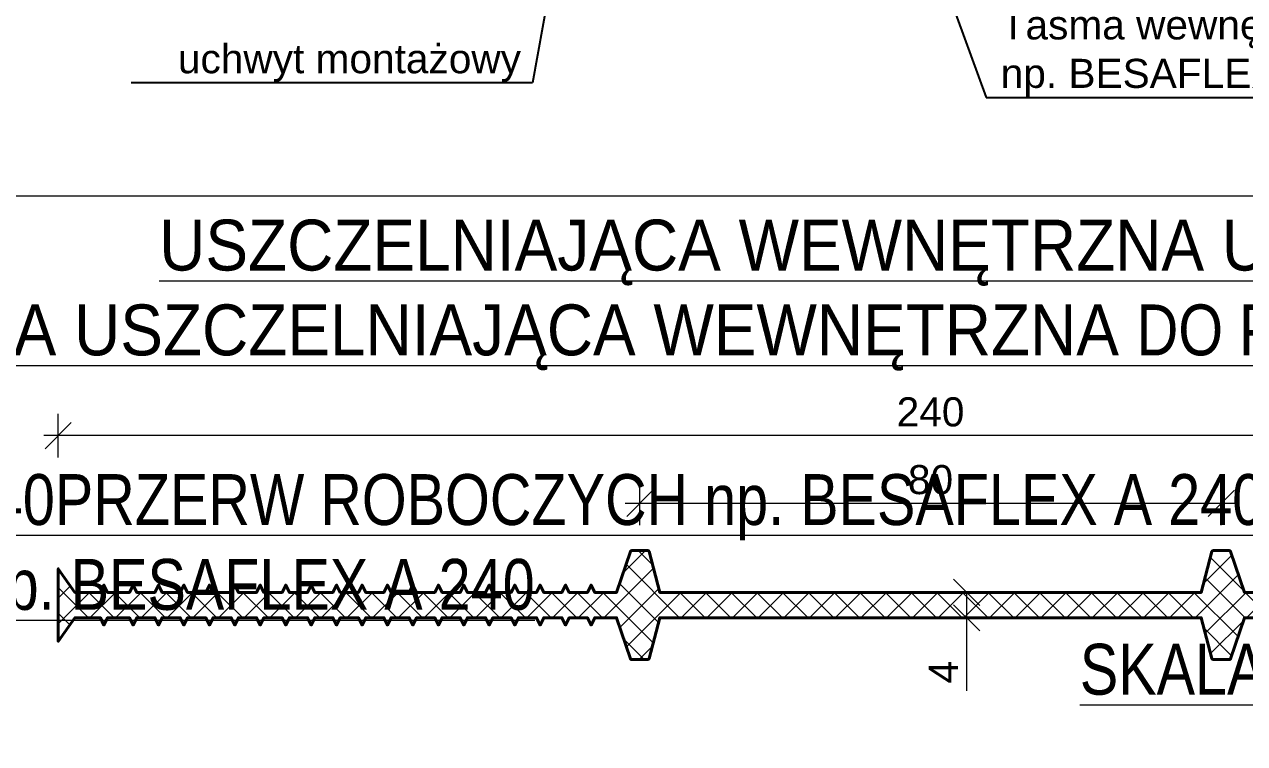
# Model space of a CAD drawing. Header units: millimetres. Extents: x 647 to 146539, y -131215 to 59.
# Drawn here: x 109081 to 109920, y -7168 to -6673 of the extents above; entities that cross this region are included whole.
import ezdxf
from ezdxf import colors
from ezdxf.entities.mleader import LeaderData, LeaderLine
from ezdxf.math import Vec2, Vec3

# ---------------------------------------------------------------- set-up
doc = ezdxf.new("R2010")
doc.units = ezdxf.units.MM
doc.layers.get('Defpoints').update_dxf_attribs({"color": 2, "lineweight": 50})
for name, color, linetype, lineweight in [('G-Cienka', 4, 'Continuous', 9), ('G-Elementy konstrukcyjne', 1, 'Continuous', 40), ('G-Kreskowanie', 9, 'Continuous', 5), ('G-Opisy', 2, 'Continuous', 18), ('G-Wymiary', 4, 'Continuous', 9)]:
    doc.layers.add(name, color=color, linetype=linetype, lineweight=lineweight)
doc.styles.add('Arial-GG', font='arial.ttf')
doc.dimstyles.new('W-1 do10-2-GG mm', dxfattribs={"dimscale": 10, "dimtxt": 2, "dimasz": 1.8, "dimexe": 1.5, "dimexo": 0, "dimgap": 0.6, "dimtad": 1, "dimdec": 1, "dimlfac": 0.2, "dimrnd": 1, "dimtxsty": 'Arial-GG', "dimblk": 'OBLIQUE', "dimcen": 0, "dimdle": 1, "dimclrd": 4, "dimclre": 4, "dimclrt": 7, "dimadec": 1, "dimazin": 0, "dimtfac": 1, "dimtdec": 1, "dimtix": 1, "dimtmove": 0, "dimatfit": 2, "dimfxl": 1.5, "dimfxlon": 1, "dimlwd": -1, "dimlwe": -1, "dimarcsym": 0})

# ---------------------------------------------------------------- blocks, each defined once
blk = doc.blocks.new('_Oblique')
at = {"color": 0, "linetype": 'ByBlock', "lineweight": -2}
blk.add_line((-0.5, -0.5), (0.5, 0.5), dxfattribs=at)
blk = doc.blocks.new('*D993')
at = {"layer": 'Defpoints', "color": 0, "transparency": 16777216}
for p in [(109504.32, -7002.75), (109504.32, -7035.21), (109904.32, -7035.21)]:
    blk.add_point(p, dxfattribs=at)
at = {"layer": 'G-Wymiary', "color": 4, "transparency": 16777216}
for p, q in [((109504.32, -7017.75), (109504.32, -6987.75)), ((109904.32, -7017.75), (109904.32, -6987.75)), ((109914.32, -7002.75), (109494.32, -7002.75))]:
    blk.add_line(p, q, dxfattribs=at)
at = {"layer": 'G-Wymiary', "color": 4, "transparency": 16777216, "xscale": 18, "yscale": 18, "zscale": 18, "rotation": 180}
blk.add_blockref('_Oblique', (109504.32, -7002.75), dxfattribs=at)
at = {"layer": 'G-Wymiary', "color": 4, "transparency": 16777216, "xscale": 18, "yscale": 18, "zscale": 18}
blk.add_blockref('_Oblique', (109904.32, -7002.75), dxfattribs=at)
at = {"layer": 'G-Wymiary', "color": 7, "transparency": 16777216, "insert": (109704.32, -6986.54), "char_height": 20, "attachment_point": 5, "style": 'Arial-GG'}
blk.add_mtext('80', dxfattribs=at)
blk = doc.blocks.new('*D994')
at = {"layer": 'Defpoints', "color": 0, "transparency": 16777216}
for p in [(109104.32, -6956.16), (109104.32, -7047.71), (110304.32, -7047.71)]:
    blk.add_point(p, dxfattribs=at)
at = {"layer": 'G-Wymiary', "color": 4, "transparency": 16777216}
for p, q in [((109104.32, -6971.16), (109104.32, -6941.16)), ((110304.32, -6971.16), (110304.32, -6941.16)), ((110314.32, -6956.16), (109094.32, -6956.16))]:
    blk.add_line(p, q, dxfattribs=at)
at = {"layer": 'G-Wymiary', "color": 4, "transparency": 16777216, "xscale": 18, "yscale": 18, "zscale": 18, "rotation": 180}
blk.add_blockref('_Oblique', (109104.32, -6956.16), dxfattribs=at)
at = {"layer": 'G-Wymiary', "color": 4, "transparency": 16777216, "xscale": 18, "yscale": 18, "zscale": 18}
blk.add_blockref('_Oblique', (110304.32, -6956.16), dxfattribs=at)
at = {"layer": 'G-Wymiary', "color": 7, "transparency": 16777216, "insert": (109704.32, -6939.94), "char_height": 20, "attachment_point": 5, "style": 'Arial-GG'}
blk.add_mtext('240', dxfattribs=at)
blk = doc.blocks.new('*D989')
at = {"layer": 'Defpoints', "color": 0, "transparency": 16777216}
for p in [(109904.32, -7035.21), (110045.6, -7035.21), (109904.32, -7110.21)]:
    blk.add_point(p, dxfattribs=at)
at = {"layer": 'G-Wymiary', "color": 4, "transparency": 16777216}
for p, q in [((110030.6, -7035.21), (110060.6, -7035.21)), ((110045.6, -7035.21), (110045.6, -7120.21)), ((110030.6, -7110.21), (110060.6, -7110.21)), ((110045.6, -7110.21), (110045.6, -7167.99))]:
    blk.add_line(p, q, dxfattribs=at)
at = {"layer": 'G-Wymiary', "color": 4, "transparency": 16777216, "xscale": 18, "yscale": 18, "zscale": 18}
for p, rotation in [((110045.6, -7035.21), 90), ((110045.6, -7110.21), 270)]:
    blk.add_blockref('_Oblique', p, dxfattribs=dict(at, rotation=rotation))
at = {"layer": 'G-Wymiary', "color": 7, "transparency": 16777216, "insert": (110029.39, -7148.53), "char_height": 20, "attachment_point": 5, "rotation": 90, "style": 'Arial-GG'}
blk.add_mtext('15', dxfattribs=at)
blk = doc.blocks.new('*D990')
at = {"layer": 'Defpoints', "color": 0, "transparency": 16777216}
for p in [(109729.13, -7063.96), (109729.53, -7063.96), (109729.32, -7081.46)]:
    blk.add_point(p, dxfattribs=at)
at = {"layer": 'G-Wymiary', "color": 4, "transparency": 16777216}
for p, q in [((109729.53, -7063.96), (109714.13, -7063.96)), ((109729.13, -7063.96), (109729.13, -7091.46)), ((109729.32, -7081.46), (109714.13, -7081.46)), ((109729.13, -7081.46), (109729.13, -7131.76))]:
    blk.add_line(p, q, dxfattribs=at)
at = {"layer": 'G-Wymiary', "color": 4, "transparency": 16777216, "xscale": 18, "yscale": 18, "zscale": 18}
for p, rotation in [((109729.13, -7063.96), 90), ((109729.13, -7081.46), 270)]:
    blk.add_blockref('_Oblique', p, dxfattribs=dict(at, rotation=rotation))
at = {"layer": 'G-Wymiary', "color": 7, "transparency": 16777216, "insert": (109713.13, -7118.84), "char_height": 20, "attachment_point": 5, "rotation": 90, "style": 'Arial-GG'}
blk.add_mtext('4', dxfattribs=at)

msp = doc.modelspace()

# ---------------------------------------------------------------- hatches: boundary and pattern name
at = {"layer": 'G-Kreskowanie'}
h = msp.add_hatch(dxfattribs=at)
h.set_pattern_fill('NET', color=256, scale=100, angle=45)
h.set_pattern_definition([(45, (-1491065.873, 726037.504), (-8.838834765, 8.838834765), []), (135, (-1491065.873, 726037.504), (-8.838834765, -8.838834765), [])])
h.paths.add_polyline_path([(110025.33, -7086.48), (110022.83, -7081.46), (110010.33, -7081.46), (110007.83, -7086.48), (110005.33, -7081.46), (109992.83, -7081.46), (109990.33, -7086.48), (109987.83, -7081.46), (109975.33, -7081.46), (109972.83, -7086.48), (109970.33, -7081.46), (109957.83, -7081.46), (109955.33, -7086.48), (109952.83, -7081.46), (109940.33, -7081.46), (109937.83, -7086.48), (109935.33, -7081.46), (109920.24, -7081.46), (109910.52, -7110.21), (109898.06, -7110.21), (109890.54, -7081.46), (109704.32, -7081.46), (109518.1, -7081.46), (109510.57, -7110.21), (109498.12, -7110.21), (109488.39, -7081.46), (109473.3, -7081.46), (109470.8, -7086.48), (109468.3, -7081.46), (109455.8, -7081.46), (109453.3, -7086.48), (109450.8, -7081.46), (109438.3, -7081.46), (109435.8, -7086.48), (109433.3, -7081.46), (109420.8, -7081.46), (109418.3, -7086.48), (109415.8, -7081.46), (109403.3, -7081.46), (109400.8, -7086.48), (109398.3, -7081.46), (109385.8, -7081.46), (109383.3, -7086.48), (109380.8, -7081.46), (109368.3, -7081.46), (109365.8, -7086.48), (109363.3, -7081.46), (109350.8, -7081.46), (109348.3, -7086.48), (109345.8, -7081.46), (109333.3, -7081.46), (109330.8, -7086.48), (109328.3, -7081.46), (109315.8, -7081.46), (109313.3, -7086.48), (109310.8, -7081.46), (109298.3, -7081.46), (109295.8, -7086.48), (109293.3, -7081.46), (109280.8, -7081.46), (109278.3, -7086.48), (109275.8, -7081.46), (109263.3, -7081.46), (109260.8, -7086.48), (109258.3, -7081.46), (109245.8, -7081.46), (109243.3, -7086.48), (109240.8, -7081.46), (109228.3, -7081.46), (109225.8, -7086.48), (109223.3, -7081.46), (109210.8, -7081.46), (109208.3, -7086.48), (109205.8, -7081.46), (109193.3, -7081.46), (109190.8, -7086.48), (109188.3, -7081.46), (109175.8, -7081.46), (109173.3, -7086.48), (109170.8, -7081.46), (109158.3, -7081.46), (109155.8, -7086.48), (109153.3, -7081.46), (109138.29, -7081.46), (109135.79, -7086.48), (109133.29, -7081.46), (109115.79, -7081.46), (109104.32, -7097.71), (109104.32, -7072.71), (109104.32, -7047.71), (109115.79, -7063.96), (109133.29, -7063.96), (109135.79, -7058.94), (109138.29, -7063.96), (109153.3, -7063.96), (109155.8, -7058.94), (109158.3, -7063.96), (109170.8, -7063.96), (109173.3, -7058.94), (109175.8, -7063.96), (109188.3, -7063.96), (109190.8, -7058.94), (109193.3, -7063.96), (109205.8, -7063.96), (109208.3, -7058.94), (109210.8, -7063.96), (109223.3, -7063.96), (109225.8, -7058.94), (109228.3, -7063.96), (109240.8, -7063.96), (109243.3, -7058.94), (109245.8, -7063.96), (109258.3, -7063.96), (109260.8, -7058.94), (109263.3, -7063.96), (109275.8, -7063.96), (109278.3, -7058.94), (109280.8, -7063.96), (109293.3, -7063.96), (109295.8, -7058.94), (109298.3, -7063.96), (109310.8, -7063.96), (109313.3, -7058.94), (109315.8, -7063.96), (109328.3, -7063.96), (109330.8, -7058.94), (109333.3, -7063.96), (109345.8, -7063.96), (109348.3, -7058.94), (109350.8, -7063.96), (109363.3, -7063.96), (109365.8, -7058.94), (109368.3, -7063.96), (109380.8, -7063.96), (109383.3, -7058.94), (109385.8, -7063.96), (109398.3, -7063.96), (109400.8, -7058.94), (109403.3, -7063.96), (109415.8, -7063.96), (109418.3, -7058.94), (109420.8, -7063.96), (109433.3, -7063.96), (109435.8, -7058.94), (109438.3, -7063.96), (109450.8, -7063.96), (109453.3, -7058.94), (109455.8, -7063.96), (109468.3, -7063.96), (109470.8, -7058.94), (109473.3, -7063.96), (109488.39, -7063.96), (109498.12, -7035.21), (109510.57, -7035.21), (109518.1, -7063.96), (109704.32, -7063.96), (109890.54, -7063.96), (109898.06, -7035.21), (109910.52, -7035.21), (109920.24, -7063.96), (109935.33, -7063.96), (109937.83, -7058.94), (109940.33, -7063.96), (109952.83, -7063.96), (109955.33, -7058.94), (109957.83, -7063.96), (109970.33, -7063.96), (109972.83, -7058.94), (109975.33, -7063.96), (109987.83, -7063.96), (109990.33, -7058.94), (109992.83, -7063.96), (110005.33, -7063.96), (110007.83, -7058.94), (110010.33, -7063.96), (110022.83, -7063.96), (110025.33, -7058.94), (110027.83, -7063.96), (110040.33, -7063.96), (110042.83, -7058.94), (110045.33, -7063.96), (110057.83, -7063.96), (110060.33, -7058.94), (110062.83, -7063.96), (110075.33, -7063.96), (110077.83, -7058.94), (110080.33, -7063.96), (110092.83, -7063.96), (110095.33, -7058.94), (110097.83, -7063.96), (110110.33, -7063.96), (110112.83, -7058.94), (110115.33, -7063.96), (110127.83, -7063.96), (110130.33, -7058.94), (110132.83, -7063.96), (110145.33, -7063.96), (110147.83, -7058.94), (110150.33, -7063.96), (110162.83, -7063.96), (110165.33, -7058.94), (110167.83, -7063.96), (110180.33, -7063.96), (110182.83, -7058.94), (110185.33, -7063.96), (110197.83, -7063.96), (110200.33, -7058.94), (110202.83, -7063.96), (110215.33, -7063.96), (110217.83, -7058.94), (110220.33, -7063.96), (110232.83, -7063.96), (110235.33, -7058.94), (110237.83, -7063.96), (110250.33, -7063.96), (110252.83, -7058.94), (110255.33, -7063.96), (110270.34, -7063.96), (110272.84, -7058.94), (110275.34, -7063.96), (110292.85, -7063.96), (110304.32, -7047.71), (110304.32, -7072.71), (110304.32, -7097.71), (110292.85, -7081.46), (110275.34, -7081.46), (110272.84, -7086.48), (110270.34, -7081.46), (110255.33, -7081.46), (110252.83, -7086.48), (110250.33, -7081.46), (110237.83, -7081.46), (110235.33, -7086.48), (110232.83, -7081.46), (110220.33, -7081.46), (110217.83, -7086.48), (110215.33, -7081.46), (110202.83, -7081.46), (110200.33, -7086.48), (110197.83, -7081.46), (110185.33, -7081.46), (110182.83, -7086.48), (110180.33, -7081.46), (110167.83, -7081.46), (110165.33, -7086.48), (110162.83, -7081.46), (110150.33, -7081.46), (110147.83, -7086.48), (110145.33, -7081.46), (110132.83, -7081.46), (110130.33, -7086.48), (110127.83, -7081.46), (110115.33, -7081.46), (110112.83, -7086.48), (110110.33, -7081.46), (110097.83, -7081.46), (110095.33, -7086.48), (110092.83, -7081.46), (110080.33, -7081.46), (110077.83, -7086.48), (110075.33, -7081.46), (110062.83, -7081.46), (110060.33, -7086.48), (110057.83, -7081.46), (110045.33, -7081.46), (110042.83, -7086.48), (110040.33, -7081.46), (110027.83, -7081.46)])

# ---------------------------------------------------------------- linework, layer by layer
at = {"layer": 'G-Elementy konstrukcyjne'}
for points in [[(109935.33, -7081.46), (109920.24, -7081.46), (109910.73, -7109.59, -0.304272), (109909.8, -7110.21), (109898.83, -7110.21, -0.34303), (109897.87, -7109.46), (109890.54, -7081.46), (109704.32, -7081.46), (109518.1, -7081.46), (109510.77, -7109.46, -0.34303), (109509.8, -7110.21), (109498.83, -7110.21, -0.304272), (109497.91, -7109.59), (109488.39, -7081.46), (109473.3, -7081.46), (109470.8, -7086.48), (109468.3, -7081.46), (109455.8, -7081.46), (109453.3, -7086.48), (109450.8, -7081.46), (109438.3, -7081.46), (109435.8, -7086.48), (109433.3, -7081.46), (109420.8, -7081.46), (109418.3, -7086.48), (109415.8, -7081.46), (109403.3, -7081.46), (109400.8, -7086.48), (109398.3, -7081.46), (109385.8, -7081.46), (109383.3, -7086.48), (109380.8, -7081.46), (109368.3, -7081.46), (109365.8, -7086.48), (109363.3, -7081.46), (109350.8, -7081.46), (109348.3, -7086.48), (109345.8, -7081.46), (109333.3, -7081.46), (109330.8, -7086.48), (109328.3, -7081.46), (109315.8, -7081.46), (109313.3, -7086.48), (109310.8, -7081.46), (109298.3, -7081.46), (109295.8, -7086.48), (109293.3, -7081.46), (109280.8, -7081.46), (109278.3, -7086.48), (109275.8, -7081.46), (109263.3, -7081.46), (109260.8, -7086.48), (109258.3, -7081.46), (109245.8, -7081.46), (109243.3, -7086.48), (109240.8, -7081.46), (109228.3, -7081.46), (109225.8, -7086.48), (109223.3, -7081.46), (109210.8, -7081.46), (109208.3, -7086.48), (109205.8, -7081.46), (109193.3, -7081.46), (109190.8, -7086.48), (109188.3, -7081.46), (109175.8, -7081.46), (109173.3, -7086.48), (109170.8, -7081.46), (109158.3, -7081.46), (109155.8, -7086.48), (109153.3, -7081.46), (109138.29, -7081.46), (109135.79, -7086.48), (109133.29, -7081.46), (109115.79, -7081.46), (109104.32, -7097.71), (109104.32, -7072.71), (109104.32, -7047.71), (109115.79, -7063.96), (109133.29, -7063.96), (109135.79, -7058.94), (109138.29, -7063.96), (109153.3, -7063.96), (109155.8, -7058.94), (109158.3, -7063.96), (109170.8, -7063.96), (109173.3, -7058.94), (109175.8, -7063.96), (109188.3, -7063.96), (109190.8, -7058.94), (109193.3, -7063.96), (109205.8, -7063.96), (109208.3, -7058.94), (109210.8, -7063.96), (109223.3, -7063.96), (109225.8, -7058.94), (109228.3, -7063.96), (109240.8, -7063.96), (109243.3, -7058.94), (109245.8, -7063.96), (109258.3, -7063.96), (109260.8, -7058.94), (109263.3, -7063.96), (109275.8, -7063.96), (109278.3, -7058.94), (109280.8, -7063.96), (109293.3, -7063.96), (109295.8, -7058.94), (109298.3, -7063.96), (109310.8, -7063.96), (109313.3, -7058.94), (109315.8, -7063.96), (109328.3, -7063.96), (109330.8, -7058.94), (109333.3, -7063.96), (109345.8, -7063.96), (109348.3, -7058.94), (109350.8, -7063.96), (109363.3, -7063.96), (109365.8, -7058.94), (109368.3, -7063.96), (109380.8, -7063.96), (109383.3, -7058.94), (109385.8, -7063.96), (109398.3, -7063.96), (109400.8, -7058.94), (109403.3, -7063.96), (109415.8, -7063.96), (109418.3, -7058.94), (109420.8, -7063.96), (109433.3, -7063.96), (109435.8, -7058.94), (109438.3, -7063.96), (109450.8, -7063.96), (109453.3, -7058.94), (109455.8, -7063.96), (109468.3, -7063.96), (109470.8, -7058.94), (109473.3, -7063.96), (109488.39, -7063.96), (109497.91, -7035.83, -0.304272), (109498.83, -7035.21), (109509.8, -7035.21, -0.34303), (109510.77, -7035.96), (109518.1, -7063.96), (109704.32, -7063.96)], [(109704.32, -7063.96), (109890.54, -7063.96), (109897.87, -7035.96, -0.34303), (109898.83, -7035.21), (109909.8, -7035.21, -0.304272), (109910.73, -7035.83), (109920.24, -7063.96), (109935.33, -7063.96)]]:
    msp.add_lwpolyline(points, format="xyb", dxfattribs=at)

# ---------------------------------------------------------------- texts
at = {"layer": 'G-Opisy', "insert": (108782.81, -6749.25), "char_height": 35, "width": 1877.9006, "attachment_point": 1, "style": 'Arial-GG'}
msp.add_mtext('{\\fArial|b0|i0|c0|p34;\\W9.59456;                }{\\W0.90000x;\\LTAŚMA}{\\fArial|b0|i0|c0|p34;\\W9.59456;                }{\\W0.90000x;\\LUSZCZELNIAJĄCA WEWNĘTRZNA USZCZELNIAJĄCA WEWNĘTRZNA WEWNĘTRZNA USZCZELNIAJĄCA WEWNĘTRZNA }{\\fArial|b0|i0|c238|p0;\\W0.81000x;\\LDO PRZERWPRZERW }{\\fArial|b0|i0|c0|p34;\\W9.59456;                }{\\fArial|b0|i0|c238|p0;\\W0.81000x;\\LROBOCZYCH np. BESAFLEX A 240PRZERW ROBOCZYCH np. BESAFLEX A 240np. BESAFLEX A 240PRZERW ROBOCZYCH np. BESAFLEX A 240}\\P{\\fArial|b0|i0|c238|p0;\\W9.42544;        }{\\fArial|b0|i0|c238|p0;\\W0.81000x;\\LSKALA 1:21:2}', dxfattribs=at)

# ---------------------------------------------------------------- dimensions: what is measured, and where the dimension line sits
at = {"layer": 'G-Wymiary'}
for base, p1, p2, picture, middle in [((109104.32, -6956.16), (110304.32, -7047.71), (109104.32, -7047.71), '*D994', (109704.32, -6939.94)), ((109504.32, -7002.75), (109904.32, -7035.21), (109504.32, -7035.21), '*D993', (109704.32, -6986.54))]:
    dim = msp.add_linear_dim(base=base, p1=p1, p2=p2, angle=180, dimstyle='W-1 do10-2-GG mm', override={"dimblk": 'Oblique'}, dxfattribs=at)
    dim.commit()
    dim.dimension.update_dxf_attribs({"geometry": picture, "text_midpoint": middle})
for base, p1, p2, picture, middle in [((110045.6, -7035.21), (109904.32, -7110.21), (109904.32, -7035.21), '*D989', (110045.6, -7148.53)), ((109729.13, -7063.96), (109729.32, -7081.46), (109729.53, -7063.96), '*D990', (109729.13, -7118.84))]:
    dim = msp.add_linear_dim(base=base, p1=p1, p2=p2, angle=270, dimstyle='W-1 do10-2-GG mm', override={"dimblk": 'Oblique'}, dxfattribs=at)
    dim.commit()
    dim.dimension.update_dxf_attribs({"geometry": picture, "text_midpoint": middle, "dimtype": 160})

# ---------------------------------------------------------------- leaders
at = {"layer": 'G-Cienka', "ltscale": 0.8}
ml = msp.add_multileader_mtext('Standard', dxfattribs=at)
ml.set_content('{\\fArial|b0|i0|c238|p34;uchwyt montażowy}', color=2, style='Arial-GG')
ml.set_leader_properties(color=4)
ml.build(insert=Vec2(0, 0))
ml.multileader.update_dxf_attribs({"text_left_attachment_type": 5, "text_right_attachment_type": 5, "dogleg_length": 10, "arrow_head_size": 20})
ctx = ml.context
ctx.base_point, ctx.char_height, ctx.arrow_head_size, ctx.landing_gap_size, ctx.plane_origin = Vec3(109181.63, -6713.57), 20, 20, 5, Vec3(107947.96, -6922.66)
ctx.left_attachment, ctx.right_attachment = 5, 5
notes = []
notes.append((ctx, [(0, (1, 1, 0), (109430.63, -6713.57), (-1, 0), 5, [(0, [(109466.83, -6511.85)], 0, [])])]))
ctx.mtext.insert, ctx.mtext.defined_height, ctx.mtext.line_spacing_style, ctx.mtext.flow_direction = Vec3(109186.63, -6686.9), 60, 2, 5
ml = msp.add_multileader_mtext('Standard', dxfattribs=at)
ml.set_content('Taśma wewnętrzna do przerw roboczych, \\Pnp. BESAFLEX A 240', color=2, style='Arial-GG')
ml.set_leader_properties(color=4)
ml.build(insert=Vec2(0, 0))
ml.multileader.update_dxf_attribs({"text_left_attachment_type": 5, "text_right_attachment_type": 5, "dogleg_length": 10, "arrow_head_size": 20})
ctx = ml.context
ctx.base_point, ctx.char_height, ctx.arrow_head_size, ctx.landing_gap_size, ctx.plane_origin = Vec3(109747.56, -6723.64), 20, 20, 5, Vec3(107999.07, -7320.94)
ctx.left_attachment, ctx.right_attachment = 5, 5
notes.append((ctx, [(0, (1, 1, 0), (109742.56, -6723.64), (1, 0), 5, [(0, [(109664.72, -6510.71)], 0, [])])]))
ctx.mtext.insert, ctx.mtext.defined_height, ctx.mtext.line_spacing_style, ctx.mtext.flow_direction = Vec3(109752.56, -6663.64), 60, 2, 5
for ctx, leaders in notes:
    for number, flags, end, landing, length, lines in leaders:
        leader = LeaderData()
        leader.index, (leader.has_last_leader_line, leader.has_dogleg_vector, leader.attachment_direction) = number, flags
        leader.last_leader_point, leader.dogleg_vector, leader.dogleg_length = Vec3(end), Vec3(landing), length
        for number, points, colour, breaks in lines:
            line = LeaderLine()
            line.index, line.vertices, line.color, line.breaks = number, Vec3.list(points), colors.encode_raw_color(colour), breaks
            leader.lines.append(line)
        ctx.leaders.append(leader)

doc.saveas('drawing.dxf')
